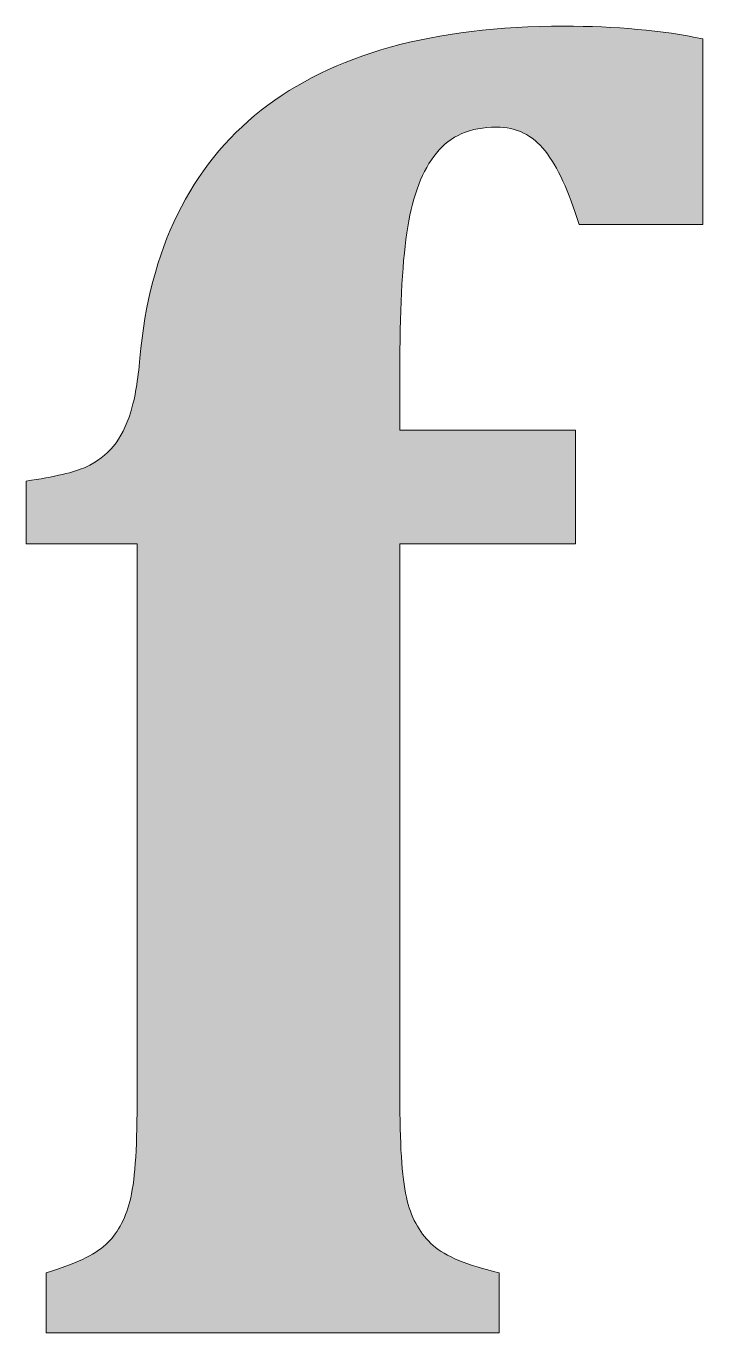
# Model space of a CAD drawing. Header units: inches. Extents: x 233 to 847, y -872 to -208.
# Drawn here: x 719.5 to 776, y -871.2 to -762.1 of the extents above; entities that cross this region are included whole.
import ezdxf

# ---------------------------------------------------------------- set-up
doc = ezdxf.new("R2010")
doc.units = ezdxf.units.IN
doc.header["$MEASUREMENT"] = 0
doc.layers.add('Layer 1', color=7, linetype='Continuous')

# ---------------------------------------------------------------- blocks, each defined once
blk = doc.blocks.new('block 7')
at = {"layer": 'Layer 1', "true_color": 0x040404}
h = blk.add_hatch(color=18, dxfattribs=at)
h.dxf.hatch_style = 2
edge = h.paths.add_edge_path()
edge.add_spline(control_points=[(721.17, -866.14), (723.55, -865.43), (725.2, -864.65), (726.14, -863.79), (727.08, -862.93), (727.75, -861.73), (728.15, -860.18), (728.56, -858.64), (728.76, -855.94), (728.76, -852.09), (728.76, -852.09), (728.76, -805.32), (728.76, -805.32), (728.76, -805.32), (719.5, -805.32), (719.5, -805.32), (719.5, -805.32), (719.5, -800.08), (719.5, -800.08), (721.87, -799.73), (723.53, -799.34), (724.47, -798.91), (725.41, -798.47), (726.18, -797.89), (726.79, -797.16), (727.39, -796.43), (727.87, -795.48), (728.23, -794.31), (728.58, -793.15), (728.84, -791.65), (728.99, -789.83), (729.8, -780.72), (733.18, -773.82), (739.12, -769.14), (745.07, -764.46), (753.49, -762.12), (764.37, -762.12), (768.73, -762.12), (772.6, -762.47), (775.99, -763.18), (775.99, -763.18), (775.99, -778.67), (775.99, -778.67), (775.99, -778.67), (765.66, -778.67), (765.66, -778.67), (764.8, -775.89), (763.85, -773.84), (762.81, -772.52), (761.78, -771.2), (760.42, -770.54), (758.75, -770.54), (756.58, -770.54), (754.9, -771.27), (753.74, -772.71), (752.58, -774.15), (751.78, -776.2), (751.35, -778.86), (750.92, -781.52), (750.7, -785.25), (750.7, -790.06), (750.7, -790.06), (750.7, -795.83), (750.7, -795.83), (750.7, -795.83), (765.36, -795.83), (765.36, -795.83), (765.36, -795.83), (765.36, -805.32), (765.36, -805.32), (765.36, -805.32), (750.7, -805.32), (750.7, -805.32), (750.7, -805.32), (750.7, -852.09), (750.7, -852.09), (750.7, -855.89), (750.91, -858.57), (751.31, -860.14), (751.71, -861.71), (752.44, -862.95), (753.47, -863.86), (754.51, -864.77), (756.35, -865.53), (758.98, -866.14), (758.98, -866.14), (758.98, -871.15), (758.98, -871.15), (758.98, -871.15), (721.17, -871.15), (721.17, -871.15), (721.17, -871.15), (721.17, -866.14), (721.17, -866.14)], knot_values=[0, 0, 0, 0, 1, 1, 1, 2, 2, 2, 3, 3, 3, 4, 4, 4, 5, 5, 5, 6, 6, 6, 7, 7, 7, 8, 8, 8, 9, 9, 9, 10, 10, 10, 11, 11, 11, 12, 12, 12, 13, 13, 13, 14, 14, 14, 15, 15, 15, 16, 16, 16, 17, 17, 17, 18, 18, 18, 19, 19, 19, 20, 20, 20, 21, 21, 21, 22, 22, 22, 23, 23, 23, 24, 24, 24, 25, 25, 25, 26, 26, 26, 27, 27, 27, 28, 28, 28, 29, 29, 29, 30, 30, 30, 31, 31, 31, 31], degree=3, periodic=1)
at = {"layer": 'Layer 1', "lineweight": 0}
blk.add_open_spline([(721.17, -866.14), (723.55, -865.43), (725.2, -864.65), (726.14, -863.79), (727.08, -862.93), (727.75, -861.73), (728.15, -860.18), (728.56, -858.64), (728.76, -855.94), (728.76, -852.09), (728.76, -852.09), (728.76, -805.32), (728.76, -805.32), (728.76, -805.32), (719.5, -805.32), (719.5, -805.32), (719.5, -805.32), (719.5, -800.08), (719.5, -800.08), (721.87, -799.73), (723.53, -799.34), (724.47, -798.91), (725.41, -798.47), (726.18, -797.89), (726.79, -797.16), (727.39, -796.43), (727.87, -795.48), (728.23, -794.31), (728.58, -793.15), (728.84, -791.65), (728.99, -789.83), (729.8, -780.72), (733.18, -773.82), (739.12, -769.14), (745.07, -764.46), (753.49, -762.12), (764.37, -762.12), (768.73, -762.12), (772.6, -762.47), (775.99, -763.18), (775.99, -763.18), (775.99, -778.67), (775.99, -778.67), (775.99, -778.67), (765.66, -778.67), (765.66, -778.67), (764.8, -775.89), (763.85, -773.84), (762.81, -772.52), (761.78, -771.2), (760.42, -770.54), (758.75, -770.54), (756.58, -770.54), (754.9, -771.27), (753.74, -772.71), (752.58, -774.15), (751.78, -776.2), (751.35, -778.86), (750.92, -781.52), (750.7, -785.25), (750.7, -790.06), (750.7, -790.06), (750.7, -795.83), (750.7, -795.83), (750.7, -795.83), (765.36, -795.83), (765.36, -795.83), (765.36, -795.83), (765.36, -805.32), (765.36, -805.32), (765.36, -805.32), (750.7, -805.32), (750.7, -805.32), (750.7, -805.32), (750.7, -852.09), (750.7, -852.09), (750.7, -855.89), (750.91, -858.57), (751.31, -860.14), (751.71, -861.71), (752.44, -862.95), (753.47, -863.86), (754.51, -864.77), (756.35, -865.53), (758.98, -866.14), (758.98, -866.14), (758.98, -871.15), (758.98, -871.15), (758.98, -871.15), (721.17, -871.15), (721.17, -871.15), (721.17, -871.15), (721.17, -866.14), (721.17, -866.14)], degree=3, knots=[0, 0, 0, 0, 1, 1, 1, 2, 2, 2, 3, 3, 3, 4, 4, 4, 5, 5, 5, 6, 6, 6, 7, 7, 7, 8, 8, 8, 9, 9, 9, 10, 10, 10, 11, 11, 11, 12, 12, 12, 13, 13, 13, 14, 14, 14, 15, 15, 15, 16, 16, 16, 17, 17, 17, 18, 18, 18, 19, 19, 19, 20, 20, 20, 21, 21, 21, 22, 22, 22, 23, 23, 23, 24, 24, 24, 25, 25, 25, 26, 26, 26, 27, 27, 27, 28, 28, 28, 29, 29, 29, 30, 30, 30, 31, 31, 31, 31], dxfattribs=at)
blk = doc.blocks.new('block 4')
at = {"layer": 'Layer 1'}
blk.add_blockref('block 7', (0, 0), dxfattribs=at)
blk = doc.blocks.new('block 2')
at = {"layer": 'Layer 1'}
blk.add_blockref('block 4', (0, 0), dxfattribs=at)

msp = doc.modelspace()

# ---------------------------------------------------------------- block references
at = {"layer": 'Layer 1'}
msp.add_blockref('block 2', (0, 0), dxfattribs=at)

doc.saveas('drawing.dxf')
